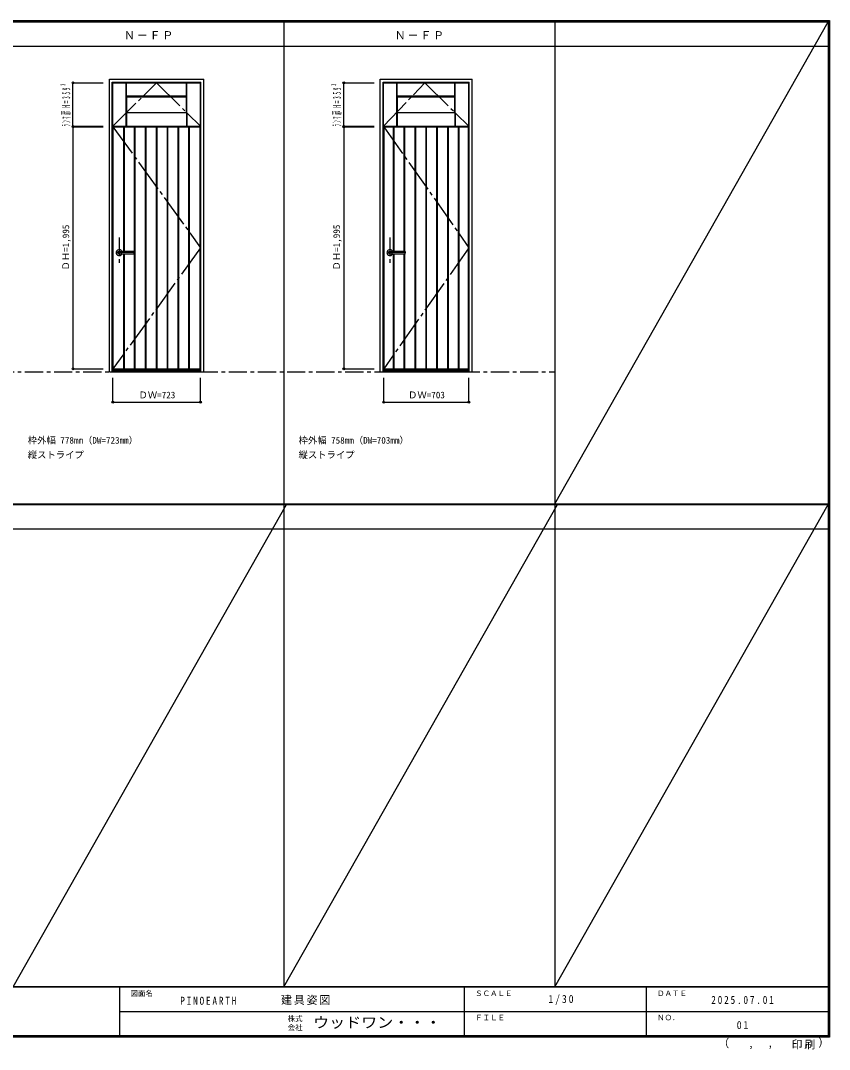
# Model space of a CAD drawing. Units: millimetres, scale not verified. Extents: x -6000 to 5700, y -4307 to 4175.
# Drawn here: x -966 to 5700, y -4307 to 4175 of the extents above; entities that cross this region are included whole.
import ezdxf
from ezdxf.enums import TextEntityAlignment as Align

# ---------------------------------------------------------------- set-up
doc = ezdxf.new("R2010")
doc.units = ezdxf.units.MM
doc.header["$LTSCALE"] = 30
doc.header["$PDMODE"] = 32
doc.header["$PDSIZE"] = 15
doc.linetypes.add('CHAIN1', pattern=[8, 5, -1, 1, -1])
doc.linetypes.add('CHAIN2', pattern=[12, 9, -1, 1, -1])
for name, color, linetype in [('0-1_通り芯', 4, 'CHAIN1'), ('0-2_扉', 3, 'Continuous'), ('0-3_仕上げ', 3, 'Continuous'), ('0-4_枠', 3, 'Continuous'), ('0-5_レバー', 3, 'Continuous'), ('0-7_', 7, 'CHAIN2'), ('0-A_文字', 7, 'Continuous'), ('0-B_寸法', 4, 'Continuous'), ('F-1_枠', 6, 'Continuous'), ('F-A_文字', 7, 'Continuous')]:
    doc.layers.add(name, color=color, linetype=linetype)
doc.styles.add('ＭＳ ゴシック', font='')
doc.styles.get('ＭＳ ゴシック').set_extended_font_data('MS Gothic')

msp = doc.modelspace()

# ---------------------------------------------------------------- linework, layer by layer
at = {"layer": '0-1_通り芯'}
for p, q in [((-154.2, 2386.75), (-154.2, 2176.75)), ((2077.4, 2386.75), (2077.4, 2176.75)), ((-21.7, 2261.75), (-199.2, 2261.75)), ((2209.9, 2261.75), (2032.4, 2261.75))]:
    msp.add_line(p, q, dxfattribs=at)
at = {"layer": '0-1_通り芯', "color": 7}
msp.add_line((-5490, 1279.25), (3436.4, 1279.25), dxfattribs=at)
at = {"layer": '0-2_扉'}
for p, q in [((-206.7, 3303.25), (-206.7, 3662.25)), ((-206.7, 3662.25), (516.3, 3662.25)), ((2024.9, 3303.25), (2024.9, 3662.25)), ((2024.9, 3662.25), (2727.9, 3662.25)), ((517.8, 1304.25), (517.8, 3299.25)), ((2026.4, 1304.25), (2026.4, 3299.25)), ((2026.4, 3299.25), (2729.4, 3299.25)), ((2729.4, 1304.25), (2729.4, 3299.25)), ((-205.2, 1304.25), (517.8, 1304.25)), ((2026.4, 1304.25), (2729.4, 1304.25))]:
    msp.add_line(p, q, dxfattribs=at)
for points in [[(-206.7, 3303.25), (516.3, 3303.25), (516.3, 3662.25)], [(2024.9, 3303.25), (2727.9, 3303.25), (2727.9, 3662.25)], [(-205.2, 1304.25), (-205.2, 3299.25), (517.8, 3299.25)]]:
    msp.add_lwpolyline(points, dxfattribs=at)
at = {"layer": '0-3_仕上げ', "color": 7}
for p, q in [((-95.7, 3303.25), (-95.7, 3662.25)), ((-94.2, 3549.75), (-94.2, 3662.25)), ((-92.7, 3551.25), (-92.7, 3662.25)), ((402.3, 3551.25), (402.3, 3662.25)), ((403.8, 3549.75), (403.8, 3662.25)), ((405.3, 3303.25), (405.3, 3662.25)), ((2135.9, 3303.25), (2135.9, 3662.25)), ((2137.4, 3549.75), (2137.4, 3662.25)), ((2138.9, 3551.25), (2138.9, 3662.25)), ((2613.9, 3551.25), (2613.9, 3662.25)), ((2615.4, 3549.75), (2615.4, 3662.25)), ((2616.9, 3303.25), (2616.9, 3662.25)), ((402.3, 3551.25), (-92.7, 3551.25)), ((2613.9, 3551.25), (2138.9, 3551.25)), ((-94.2, 3415.75), (-94.2, 3303.25)), ((-92.7, 3414.25), (-92.7, 3303.25)), ((402.3, 3414.25), (-92.7, 3414.25)), ((402.3, 3414.25), (402.3, 3303.25)), ((403.8, 3415.75), (403.8, 3303.25)), ((2137.4, 3415.75), (2137.4, 3303.25)), ((2138.9, 3414.25), (2138.9, 3303.25)), ((2613.9, 3414.25), (2138.9, 3414.25)), ((2613.9, 3414.25), (2613.9, 3303.25)), ((2615.4, 3415.75), (2615.4, 3303.25))]:
    msp.add_line(p, q, dxfattribs=at)
at = {"layer": '0-3_仕上げ'}
for p, q in [((-91.7, 3418.25), (-91.7, 3547.25)), ((-91.7, 3547.25), (401.3, 3547.25)), ((2139.9, 3418.25), (2139.9, 3547.25)), ((2139.9, 3547.25), (2612.9, 3547.25)), ((-202.2, 1304.25), (-202.2, 3299.25)), ((-114.2, 2273.25), (-114.2, 3299.25)), ((-109.2, 2273.25), (-109.2, 3299.25)), ((-26.2, 1304.25), (-26.2, 3299.25)), ((-21.2, 1304.25), (-21.2, 3299.25)), ((63.8, 1304.25), (63.8, 3299.25)), ((68.8, 1304.25), (68.8, 3299.25)), ((153.8, 1304.25), (153.8, 3299.25)), ((158.8, 1304.25), (158.8, 3299.25)), ((243.8, 1304.25), (243.8, 3299.25)), ((248.8, 1304.25), (248.8, 3299.25)), ((333.8, 1304.25), (333.8, 3299.25)), ((338.8, 1304.25), (338.8, 3299.25)), ((421.8, 1304.25), (421.8, 3299.25)), ((426.8, 1304.25), (426.8, 3299.25)), ((514.8, 1304.25), (514.8, 3299.25)), ((2029.4, 1304.25), (2029.4, 3299.25)), ((2107.4, 2273.25), (2107.4, 3299.25)), ((2112.4, 2273.25), (2112.4, 3299.25)), ((2195.4, 2273.25), (2195.4, 3299.25)), ((2200.4, 2273.25), (2200.4, 3299.25)), ((2285.4, 1304.25), (2285.4, 3299.25)), ((2290.4, 1304.25), (2290.4, 3299.25)), ((2375.4, 1304.25), (2375.4, 3299.25)), ((2380.4, 1304.25), (2380.4, 3299.25)), ((2465.4, 1304.25), (2465.4, 3299.25)), ((2470.4, 1304.25), (2470.4, 3299.25)), ((2555.4, 1304.25), (2555.4, 3299.25)), ((2560.4, 1304.25), (2560.4, 3299.25)), ((2643.4, 1304.25), (2643.4, 3299.25)), ((2648.4, 1304.25), (2648.4, 3299.25)), ((2726.4, 1304.25), (2726.4, 3299.25)), ((-114.2, 1304.25), (-114.2, 2250.25)), ((-109.2, 1304.25), (-109.2, 2250.25)), ((2107.4, 1304.25), (2107.4, 2250.25)), ((2112.4, 1304.25), (2112.4, 2250.25)), ((2195.4, 1304.25), (2195.4, 2250.25)), ((2200.4, 1304.25), (2200.4, 2250.25))]:
    msp.add_line(p, q, dxfattribs=at)
at = {"layer": '0-3_仕上げ', "color": 7}
for points in [[(-92.7, 3551.25), (-94.2, 3549.75), (-91.7, 3547.25)], [(402.3, 3551.25), (403.8, 3549.75), (401.3, 3547.25)], [(2138.9, 3551.25), (2137.4, 3549.75), (2139.9, 3547.25)], [(2613.9, 3551.25), (2615.4, 3549.75), (2612.9, 3547.25)], [(-92.7, 3414.25), (-94.2, 3415.75), (-91.7, 3418.25)], [(402.3, 3414.25), (403.8, 3415.75), (401.3, 3418.25)], [(2138.9, 3414.25), (2137.4, 3415.75), (2139.9, 3418.25)], [(2613.9, 3414.25), (2615.4, 3415.75), (2612.9, 3418.25)]]:
    msp.add_lwpolyline(points, dxfattribs=at)
at = {"layer": '0-3_仕上げ'}
for points in [[(-91.7, 3418.25), (401.3, 3418.25), (401.3, 3547.25)], [(2139.9, 3418.25), (2612.9, 3418.25), (2612.9, 3547.25)]]:
    msp.add_lwpolyline(points, dxfattribs=at)
at = {"layer": '0-4_枠'}
for p, q in [((519.8, 1279.25), (519.8, 3667.25)), ((543.8, 1279.25), (543.8, 3691.25)), ((1997.4, 1279.25), (1997.4, 3691.25)), ((1997.4, 3691.25), (2755.4, 3691.25)), ((2021.4, 1279.25), (2021.4, 3667.25)), ((2021.4, 3667.25), (2731.4, 3667.25)), ((2731.4, 1279.25), (2731.4, 3667.25)), ((2755.4, 1279.25), (2755.4, 3691.25)), ((-234.2, 1279.25), (543.8, 1279.25)), ((-210.2, 1294.25), (519.8, 1294.25)), ((-210.2, 1291.25), (519.8, 1291.25)), ((1997.4, 1279.25), (2755.4, 1279.25)), ((2021.4, 1294.25), (2731.4, 1294.25)), ((2021.4, 1291.25), (2731.4, 1291.25))]:
    msp.add_line(p, q, dxfattribs=at)
for points in [[(-234.2, 1279.25), (-234.2, 3691.25), (543.8, 3691.25)], [(-210.2, 1279.25), (-210.2, 3667.25), (519.8, 3667.25)]]:
    msp.add_lwpolyline(points, dxfattribs=at)
at = {"layer": '0-5_レバー'}
for p, q in [((-154.2, 2271.25), (-135.2, 2271.25)), ((-154.2, 2252.25), (-135.2, 2252.25)), ((-135.2, 2272.25), (-134.2, 2273.25)), ((-135.2, 2251.25), (-135.2, 2272.25)), ((-135.2, 2251.25), (-134.2, 2250.25)), ((-134.2, 2273.25), (-30.2, 2273.25)), ((-30.2, 2250.25), (-134.2, 2250.25)), ((-29.2, 2272.25), (-30.2, 2273.25)), ((-29.2, 2251.25), (-30.2, 2250.25)), ((-29.2, 2251.25), (-29.2, 2272.25)), ((2077.4, 2271.25), (2096.4, 2271.25)), ((2077.4, 2252.25), (2096.4, 2252.25)), ((2096.4, 2272.25), (2097.4, 2273.25)), ((2096.4, 2251.25), (2096.4, 2272.25)), ((2096.4, 2251.25), (2097.4, 2250.25)), ((2097.4, 2273.25), (2201.4, 2273.25)), ((2201.4, 2250.25), (2097.4, 2250.25)), ((2202.4, 2272.25), (2201.4, 2273.25)), ((2202.4, 2251.25), (2201.4, 2250.25)), ((2202.4, 2251.25), (2202.4, 2272.25))]:
    msp.add_line(p, q, dxfattribs=at)
at = {"layer": '0-5_レバー', "color": 4}
for p, q in [((-134.2, 2250.25), (-134.2, 2273.25)), ((-30.2, 2273.25), (-30.2, 2250.25)), ((2097.4, 2250.25), (2097.4, 2273.25)), ((2201.4, 2273.25), (2201.4, 2250.25))]:
    msp.add_line(p, q, dxfattribs=at)
for centre, radius, start, end in [((-154.2, 2261.75), 24.55, 27.93255, 332.06745), ((-154.2, 2261.75), 11, 59.72736, 300.27264), ((2077.4, 2261.75), 24.55, 27.93255, 332.06745), ((2077.4, 2261.75), 11, 59.72736, 300.27264)]:
    msp.add_arc(centre, radius, start, end, dxfattribs=at)
at = {"layer": '0-5_レバー'}
for centre in [(-154.2, 2261.75), (2077.4, 2261.75)]:
    msp.add_arc(centre, 9.5, 90, 270, dxfattribs=at)
at = {"layer": '0-7_'}
for p, q in [((-205.2, 3299.25), (517.8, 2301.75)), ((2026.4, 3299.25), (2729.4, 2301.75)), ((517.8, 2301.75), (-205.2, 1304.25)), ((2729.4, 2301.75), (2026.4, 1304.25))]:
    msp.add_line(p, q, dxfattribs=at)
for points in [[(-206.7, 3303.25), (154.8, 3662.25), (516.3, 3303.25)], [(2024.9, 3303.25), (2366.4, 3662.25), (2727.9, 3303.25)]]:
    msp.add_lwpolyline(points, dxfattribs=at)
at = {"layer": '0-B_寸法'}
for p, q in [((-534.2, 3303.25), (-534.2, 3662.25)), ((-534.2, 3662.25), (-284.2, 3662.25)), ((1697.4, 3303.25), (1697.4, 3662.25)), ((1697.4, 3662.25), (1947.4, 3662.25)), ((-534.2, 3303.25), (-284.2, 3303.25)), ((-534.2, 3299.25), (-284.2, 3299.25)), ((-534.2, 3299.25), (-534.2, 1304.25)), ((1697.4, 3303.25), (1947.4, 3303.25)), ((1697.4, 3299.25), (1947.4, 3299.25)), ((1697.4, 3299.25), (1697.4, 1304.25)), ((-534.2, 1304.25), (-284.2, 1304.25)), ((1697.4, 1304.25), (1947.4, 1304.25)), ((-205.2, 1029.25), (-205.2, 1229.25)), ((517.8, 1029.25), (517.8, 1229.25)), ((2026.4, 1029.25), (2026.4, 1229.25)), ((2729.4, 1029.25), (2729.4, 1229.25)), ((-205.2, 1029.25), (517.8, 1029.25)), ((2026.4, 1029.25), (2729.4, 1029.25))]:
    msp.add_line(p, q, dxfattribs=at)
at = {"layer": '0-B_寸法', "color": 7}
for p in [(-534.2, 3662.25), (1697.4, 3662.25), (-534.2, 3303.25), (1697.4, 3303.25), (-534.2, 3299.25), (1697.4, 3299.25), (-534.2, 1304.25), (1697.4, 1304.25), (-205.2, 1029.25), (517.8, 1029.25), (2026.4, 1029.25), (2729.4, 1029.25)]:
    msp.add_point(p, dxfattribs=at)
at = {"layer": 'F-1_枠'}
for p, q in [((-6000, 4175), (5700, 4175)), ((-6000, 4170), (5700, 4170)), ((-6000, 4165), (5700, 4165)), ((1204.8, 4175), (1204.8, -3790)), ((3436.4, 4175), (3436.4, -3790)), ((5690, 4175), (5690, -4205)), ((5695, 4175), (5695, -4205)), ((5700, 4175), (5700, -4205)), ((-6000, 3965), (5700, 3965)), ((-6000, 190.5), (5700, 190.5)), ((-6000, 187.5), (5700, 187.5)), ((-6000, 184.5), (5700, 184.5)), ((-6000, -15.5), (5700, -15.5)), ((5700, -3790), (-6000, -3790)), ((5700, -3795), (-6000, -3795)), ((-150, -3795), (-150, -4195)), ((2690, -3795), (2690, -4195)), ((4190, -3795), (4190, -4195)), ((-150, -3995), (5690, -3995.01)), ((5700, -4195), (-6000, -4195)), ((5700, -4200), (-6000, -4200)), ((5700, -4205), (-6000, -4205))]:
    msp.add_line(p, q, dxfattribs=at)
at = {"layer": 'F-A_文字'}
for p, q in [((3436.4, 190.5), (5690, 4165)), ((-1026.8, -3790), (1226.8, 184.5)), ((1204.8, -3790), (3458.4, 184.5)), ((3436.4, -3790), (5690, 184.5))]:
    msp.add_line(p, q, dxfattribs=at)

# ---------------------------------------------------------------- texts
at = {"layer": '0-A_文字', "style": 'ＭＳ ゴシック'}
for s, p in [('枠外幅 778mm（DW=723mm）', (-906.8, 670.5)), ('枠外幅 758mm（DW=703mm）', (1324.8, 670.5)), ('縦ストライプ', (-906.8, 550.5)), ('縦ストライプ', (1324.8, 550.5))]:
    msp.add_text(s, height=54.99, dxfattribs=at).set_placement(p, align=Align.BOTTOM_LEFT)
at = {"layer": '0-A_文字', "char_height": 65.98, "attachment_point": 7, "style": 'ＭＳ ゴシック'}
for insert in [(-113.5, 4020), (2118.1, 4020)]:
    msp.add_mtext('\\T1.17;Ｎ－ＦＰ', dxfattribs=dict(at, insert=insert))
at = {"layer": '0-B_寸法', "color": 7, "style": 'ＭＳ ゴシック'}
for p in [(-549.2, 2114.25), (1682.4, 2114.25)]:
    msp.add_text('ＤＨ=1,995', height=54.99, rotation=90, dxfattribs=at).set_placement(p, align=Align.BOTTOM_LEFT)
for s, p in [('ＤＷ=723', (5.8, 1044.25)), ('ＤＷ=703', (2227.4, 1044.25))]:
    msp.add_text(s, height=54.99, dxfattribs=at).set_placement(p, align=Align.BOTTOM_LEFT)
at = {"layer": '0-B_寸法', "color": 7, "char_height": 65.98, "attachment_point": 7, "rotation": 90, "style": 'ＭＳ ゴシック'}
for insert in [(-549.2, 3302.75), (1682.4, 3302.75)]:
    msp.add_mtext('\\T1.67;\\W0.4;ﾗﾝﾏ扉H=359³', dxfattribs=dict(at, insert=insert))
at = {"layer": 'F-A_文字', "style": 'ＭＳ ゴシック'}
for s, height, p in [('図面名', 43.99, (-60, -3880)), ('ＳＣＡＬＥ', 43.99, (2780, -3880)), ('ＤＡＴＥ', 43.99, (4280, -3880)), ('株式', 43.99, (1235, -4089)), ('ＦＩＬＥ', 43.99, (2780, -4080)), ('ＮＯ．', 43.99, (4280, -4080)), ('会社', 43.99, (1235, -4161)), ('（', 65.98, (4784.03, -4308.31)), ('）', 65.98, (5608.4, -4304.13)), (',', 65.98, (5031.28, -4308.31)), (',', 65.98, (5190.2, -4305.53))]:
    msp.add_text(s, height=height, dxfattribs=at).set_placement(p, align=Align.BOTTOM_LEFT)
at = {"layer": 'F-A_文字', "style": 'ＭＳ ゴシック', "width": 1.1}
msp.add_text('ウッドワン・・・', height=87.98, dxfattribs=at).set_placement((1445, -4155), align=Align.BOTTOM_LEFT)
at = {"layer": 'F-A_文字', "char_height": 65.98, "attachment_point": 7, "style": 'ＭＳ ゴシック'}
for s, insert in [('\\T1.39;\\W0.85;PINOEARTH', (350, -3940)), ('\\T1.17;建具姿図', (1180.42, -3940)), ('\\T1.38;\\W0.9;1/30', (3383.75, -3940)), ('\\T1.39;\\W0.85;2025.07.01', (4726.25, -3932.5)), ('\\T1.36;\\W0.9;01', (4936.25, -4140)), ('\\T1.17;印刷', (5388.15, -4306.92))]:
    msp.add_mtext(s, dxfattribs=dict(at, insert=insert))

doc.saveas('drawing.dxf')
